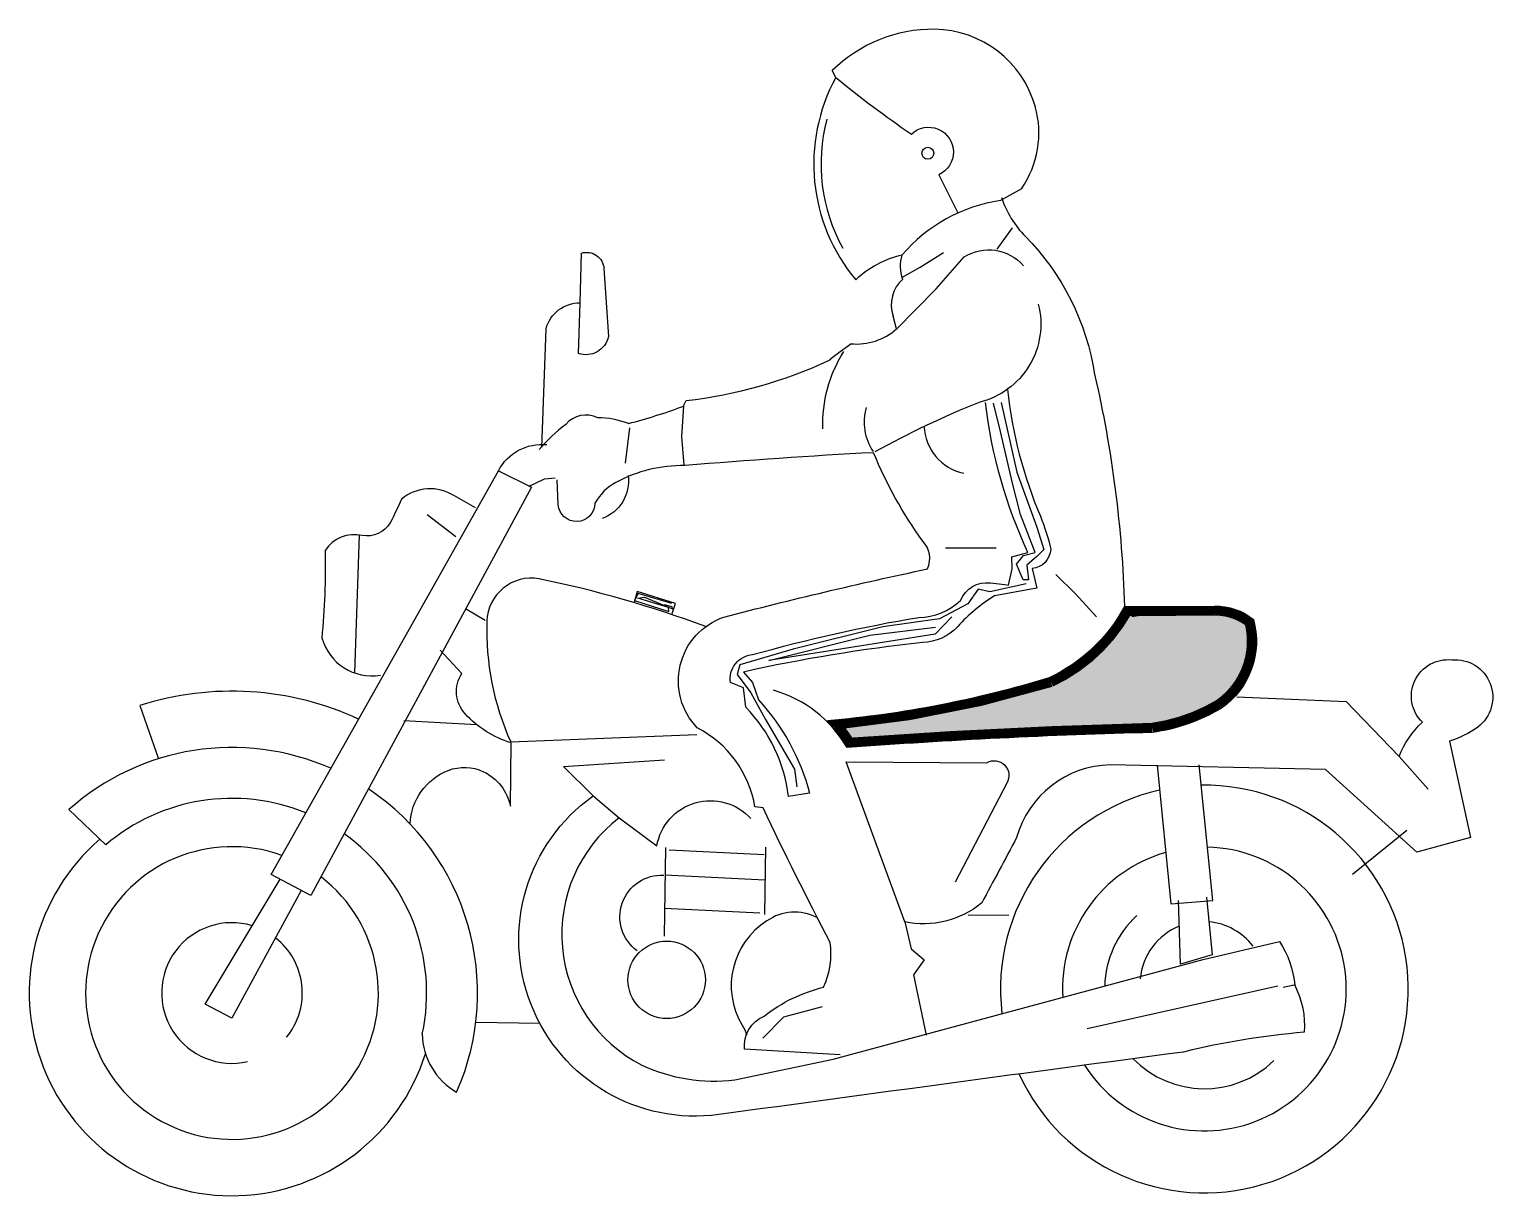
# Model space of a CAD drawing. Extents: x 0 to 1.91, y 0 to 1.52.
import ezdxf

# ---------------------------------------------------------------- set-up
doc = ezdxf.new("R2010")
doc.units = 0
doc.header["$MEASUREMENT"] = 0
doc.layers.get('0').update_dxf_attribs({"linetype": 'CONTINUOUS'})

msp = doc.modelspace()

# ---------------------------------------------------------------- linework, layer by layer
for p, q in [((1.0515, 1.4579), (1.0469, 1.467)), ((1.2935, 1.313), (1.2664, 1.2976)), ((1.1306, 1.1303), (1.1262, 1.147)), ((0.8523, 1.0292), (0.8563, 1.0367))]:
    msp.add_line(p, q)
for points in [[(1.0515, 1.4579, 0.02015), (1.15, 1.3842, -1.541633)], [(1.15, 1.3842, -1.182935), (1.1858, 1.3312, 1.33606)], [(1.2674, 1.3014, 0.112631), (1.2988, 1.2507, -0.156652), (1.389, 1.0711, -0.049004), (1.4279, 0.7682, -2.026759)], [(0.6683, 0.9754), (0.6738, 1.1304, -0.34109), (0.7181, 1.1642), (0.7201, 1.2291, -0.478483), (0.7493, 1.2088), (0.7551, 1.1201, -0.444005), (0.7161, 1.098), (0.7181, 1.1642)], [(1.1297, 1.1291), (1.1824, 1.1825), (1.219, 1.2241, -0.371532), (1.2961, 1.2126, -0.268431)], [(1.3155, 1.1625, -0.417616), (1.2385, 1.0344, 0.031675), (1.1024, 0.9697, -0.900763)], [(1.0345, 0.9998, -0.146733), (1.0618, 1.1006, -1.819513)], [(1.2752, 1.0512, 0.072702), (1.3182, 0.8859, -0.048487), (1.3317, 0.8429, -0.365974), (1.3076, 0.8176), (1.3134, 0.792), (1.2584, 0.7823, 0.068029), (1.2104, 0.7422, -0.204375), (1.1644, 0.7212, 0.028056), (0.931, 0.6828), (0.9428, 0.6691), (0.9506, 0.6464, -0.124209), (1.0172, 0.5248), (0.9897, 0.5206, 0.16579), (0.9342, 0.6368), (0.9312, 0.6621), (0.9142, 0.6691, -0.437714), (0.943, 0.7055, -0.026691), (1.1597, 0.7541, 0.192942), (1.2143, 0.7762, -0.339569), (1.253, 0.799), (1.2721, 0.797), (1.2765, 0.7962), (1.2814, 0.8172), (1.2811, 0.8331), (1.302, 0.8387, -0.079765), (1.2468, 1.0342, -2.733252)], [(1.0912, 1.0276, 0.222817), (1.1002, 0.9704, -19.314431)], [(1.1665, 1.0034, 0.345704), (1.2184, 0.9421, 0.881826)], [(0.6116, 0.9453, -0.302182), (0.6747, 0.9794, -48.091226)], [(1.0572, 0.1837), (0.9325, 0.1911, -0.331427), (0.9582, 0.2342, -0.10888), (1.0355, 0.2718, 0.14616), (1.044, 0.3303, -0.008735), (0.9566, 0.5057), (0.9461, 0.5069, 0.235953), (0.8709, 0.6101, -0.547431), (0.9054, 0.7544, -0.011604), (1.1712, 0.8173, 0.306597), (1.165, 0.8534, -0.059631), (1.1008, 0.9688, 0.008275), (0.8548, 0.952, 0.127854), (0.7648, 0.93, 0.144895), (0.7375, 0.9029, -0.966455), (0.6897, 0.9013), (0.6884, 0.9335)], [(0.7806, 0.9389, -0.35437), (0.7469, 0.8829, -0.149826)], [(0.5819, 0.8969), (0.5542, 0.9124, 0.32833), (0.4853, 0.9082, -0.007628), (0.4706, 0.8772, -0.304592), (0.4342, 0.8608, 0.319566), (0.3857, 0.8411, -0.029909), (0.3814, 0.7272, 0.380793), (0.4578, 0.6787, 2.856024)], [(0.882, 0.742, 0.038588), (0.6644, 0.8044, 0.454317), (0.5966, 0.7491, 0.11477), (0.6277, 0.5917), (0.8704, 0.6015)], [(1.4279, 0.7681), (1.5452, 0.7689, -0.173037), (1.5961, 0.7513, -0.317324), (1.5545, 0.6359, -0.101203), (1.4643, 0.604, 0.012269), (1.0663, 0.5843, 0.194541), (0.9703, 0.659, 4.743663)], [(1.4279, 0.7682, -0.161507), (1.3297, 0.6753, -0.052549), (1.0409, 0.6193, -0.787844)], [(0.4964, 0.4847, -0.296251), (0.5463, 0.5545, -0.206982), (0.5922, 0.5529, -0.237374), (0.6272, 0.5079), (0.6283, 0.5904, -0.132068), (0.5683, 0.6283, -0.344512), (0.564, 0.6809), (0.5359, 0.7112)], [(1.5745, 0.6504), (1.7171, 0.6442), (1.786, 0.5727, -0.118625), (1.8163, 0.6173, -0.713031), (1.8546, 0.6987, -0.755846), (1.8885, 0.611, -0.083159), (1.8518, 0.5927), (1.8791, 0.4672), (1.8092, 0.448), (1.6898, 0.5559), (1.4096, 0.5618, 0.330452), (1.2871, 0.4669, -0.0034), (1.2417, 0.3818, -0.230278), (1.1414, 0.3572), (1.1041, 0.459), (1.0652, 0.5656), (1.2484, 0.5646, -0.779616), (1.2743, 0.5379), (1.2072, 0.4087)], [(1.63, 0.3316, -0.124137), (1.6498, 0.2745, -0.137048), (1.6622, 0.2131, 0.039987), (1.5049, 0.1874, 0.000691), (0.8991, 0.1058, -0.784242), (0.7352, 0.5212), (0.769, 0.4928, 0.550408), (0.7985, 0.1704, 0.139289), (0.9198, 0.1509), (1.0482, 0.1782), (1.5304, 0.3079), (1.63, 0.3316)], [(0.769, 0.4928), (0.8182, 0.4561, -0.625762), (0.9407, 0.4917, -0.927477)], [(0.7927, 0.3193, -0.748082), (0.8273, 0.418, -0.158316)], [(1.0266, 0.3628, 0.280144), (0.9618, 0.3584, 0.40607), (0.9293, 0.2224, -0.037282), (0.9357, 0.2096, -1.73602)], [(1.4995, 0.3516, 0.280196), (1.4483, 0.2829, 4.204338)], [(1.5957, 0.3253, 0.208815), (1.538, 0.3572, 4.204338)], [(0.5124, 0.2108, 0.267909), (0.5572, 0.1352, -0.016963)]]:
    msp.add_lwpolyline(points, format="xyb")
for points in [[(1.1858, 1.3312), (1.2103, 1.2822)], [(1.2619, 1.234), (1.2819, 1.2619)], [(1.1375, 1.1971), (1.1616, 1.2109), (1.192, 1.2297)], [(1.2669, 1.0344), (1.2876, 0.9435), (1.3138, 0.8719), (1.3228, 0.8427), (1.3136, 0.8334), (1.3007, 0.8222), (1.3028, 0.803), (1.2958, 0.8029), (1.287, 0.8234), (1.2961, 0.8347), (1.3115, 0.8388), (1.2925, 0.8883), (1.2819, 0.929), (1.2664, 0.9965), (1.2573, 1.0334)], [(0.8529, 1.0295), (0.8502, 0.9897), (0.8535, 0.9527)], [(0.7826, 1.001), (0.7771, 0.9552)], [(0.6519, 0.925), (0.6719, 0.9348), (0.6856, 0.9361)], [(0.5189, 0.8883), (0.5562, 0.8595)], [(0.4303, 0.8616), (0.4239, 0.6818)], [(1.2607, 0.8441), (1.1947, 0.8442)], [(1.3916, 0.7547), (1.3642, 0.7846), (1.3383, 0.81)], [(0.838, 0.759), (0.8424, 0.7722), (0.7924, 0.788), (0.7886, 0.7737)], [(0.8376, 0.7722), (0.7939, 0.7852), (0.7892, 0.776), (0.8339, 0.7618), (0.8335, 0.7668), (0.7932, 0.7792), (0.802, 0.7805), (0.8384, 0.765), (0.838, 0.7678), (0.8281, 0.7703)], [(1.2998, 0.798), (1.2524, 0.7872), (1.2372, 0.7907), (1.2235, 0.7719), (1.1867, 0.7523), (1.1129, 0.7417), (0.996, 0.7126), (0.9264, 0.6924), (0.923, 0.6794), (0.9406, 0.6558), (0.9597, 0.621), (0.9975, 0.5562), (1.0008, 0.5332)], [(0.5686, 0.7656), (0.5944, 0.7504)], [(1.203, 0.7548), (1.1809, 0.732), (0.9641, 0.6977), (1.0961, 0.7309), (1.1817, 0.7415)], [(1.4899, 0.6921), (1.4899, 0.6921), (1.4899, 0.6921), (1.4899, 0.6921), (1.4899, 0.6921), (1.4899, 0.6921)], [(1.4899, 0.6921), (1.4899, 0.6921), (1.4899, 0.6921), (1.4899, 0.6921), (1.4899, 0.6921)], [(1.4899, 0.6921), (1.4899, 0.6921), (1.4899, 0.6921), (1.4899, 0.6921), (1.4899, 0.6921), (1.4899, 0.6921)], [(0.1441, 0.639), (0.1686, 0.5697)], [(0.5829, 0.614), (0.4884, 0.6191)], [(1.786, 0.5727), (1.8237, 0.5299)], [(0.7352, 0.5212), (0.6965, 0.5596), (0.8282, 0.5683)], [(1.4704, 0.5612), (1.4883, 0.3805), (1.5432, 0.3851), (1.5252, 0.5616)], [(0.0997, 0.4575), (0.0516, 0.5035)], [(1.7961, 0.4763), (1.7251, 0.4188)], [(0.8293, 0.4539), (0.8276, 0.3386)], [(0.9582, 0.4445), (0.8341, 0.4506)], [(0.96, 0.4544), (0.9585, 0.3668)], [(0.3544, 0.398), (0.2642, 0.2313), (0.2293, 0.2496), (0.3272, 0.4127)], [(0.9592, 0.4114), (0.8288, 0.4178)], [(1.535, 0.3894), (1.542, 0.314), (1.5009, 0.3018), (1.4985, 0.385)], [(0.9524, 0.3682), (0.8283, 0.3743)], [(1.2242, 0.3661), (1.2771, 0.3656)], [(1.1414, 0.3572), (1.1499, 0.3217), (1.1668, 0.3076), (1.1527, 0.2878), (1.1692, 0.2094)], [(1.6278, 0.2734), (1.3794, 0.2177)], [(1.6491, 0.2745), (1.6347, 0.2716)], [(0.9563, 0.2053), (0.9837, 0.2331), (1.034, 0.2467)], [(0.6658, 0.2244), (0.582, 0.2257)]]:
    msp.add_lwpolyline(points)
msp.add_lwpolyline([(0.6548, 0.9237), (0.3673, 0.3916), (0.3153, 0.4189), (0.6116, 0.9453)], close=True)
at = {"const_width": 0.0125}
for points in [[(1.4488, 0.762), (1.5452, 0.7627, -0.165995), (1.5906, 0.7477, -0.311128), (1.5511, 0.6411, -0.100585), (1.4638, 0.6103, 0.012139), (1.0697, 0.5909, 0.042831), (1.0526, 0.6141, 0.05063), (1.332, 0.6695, 0.157596), (1.4316, 0.7619)], [(1.4316, 0.7619), (1.4383, 0.762, -0.165995)]]:
    msp.add_lwpolyline(points, format="xyb", dxfattribs=at)
for centre, radius in [((1.1715, 1.3592), 0.00776), ((0.831, 0.2815), 0.0505)]:
    msp.add_circle(centre, radius)
for centre, radius, start, end in [((1.1784, 1.3337), 0.1872, 89.412, 134.6073), ((1.1789, 1.383), 0.1378, 15.5388, 89.412), ((1.2588, 1.3452), 0.236, 151.468, 219.7899), ((1.1888, 1.3858), 0.1275, 325.1714, 15.5388), ((1.2588, 1.3452), 0.2266, 165.0998, 208.9872), ((1.2979, 1.0888), 0.2112, 98.5989, 139.3419), ((1.1694, 1.0946), 0.1356, 103.5172, 132.6997), ((1.1831, 1.2121), 0.0476, 162.5382, 200.892), ((1.1689, 1.1616), 0.0451, 132.0294, 198.9103), ((1.079, 1.1877), 0.0772, 264.4961, 312.0053), ((1.3459, 0.7204), 0.4772, 125.0886, 129.3363), ((0.7854, 1.6464), 0.6138, 276.6301, 294.8605), ((0.7258, 0.9837), 0.0342, 63.3864, 140.1916), ((0.7405, 0.9013), 0.113, 68.9626, 89.7015), ((0.5892, 1.7411), 0.759, 284.6428, 290.2798), ((0.8134, 0.8511), 0.192, 126.4119, 140.6338), ((0.2643, 0.2643), 0.3935, 65.1985, 107.7863), ((0.2643, 0.2643), 0.3201, 66.2484, 131.6392), ((1.532, 0.2695), 0.2658, 204.6335, 90.8789), ((0.2643, 0.2643), 0.2538, 67.7214, 130.4398), ((0.2643, 0.2643), 0.3201, 336.209, 56.2199), ((1.532, 0.2695), 0.2658, 102.6831, 186.9429), ((0.2643, 0.2643), 0.2643, 130.6705, 342.5893), ((0.2643, 0.2643), 0.2538, 347.837, 54.8029), ((0.2643, 0.2643), 0.1908, 70.079, 52.5357), ((1.532, 0.2695), 0.185, 105.7835, 183.3583), ((1.532, 0.2695), 0.185, 212.47, 88.7189), ((1.532, 0.2695), 0.13, 132.616, 178.2849), ((0.2643, 0.2643), 0.0917, 73.2151, 282.8351), ((0.2643, 0.2643), 0.0917, 320.9777, 51.7594), ((1.532, 0.2695), 0.13, 224.3567, 314.0762)]:
    msp.add_arc(centre, radius, start, end)
for points in [[(1.5445, 0.7633), (1.5938, 0.7458), (1.4259, 0.762), (1.5881, 0.6871)], [(1.4317, 0.7682), (1.4279, 0.7681), (1.432, 0.7616), (1.426, 0.7648)], [(1.4492, 0.7683), (1.4382, 0.7681), (1.45, 0.7563), (1.4371, 0.7543)], [(1.4259, 0.762), (1.5881, 0.6871), (1.4027, 0.7227), (1.5473, 0.6409)], [(1.5944, 0.7523), (1.596, 0.7513), (1.5894, 0.747), (1.597, 0.7493)], [(1.4027, 0.7227), (1.5473, 0.6409), (1.373, 0.6927), (1.4852, 0.6128)], [(1.373, 0.6927), (1.4852, 0.6128), (1.3406, 0.6719), (1.4072, 0.6078)], [(1.3406, 0.6719), (1.4072, 0.6078), (1.3033, 0.6633), (1.3294, 0.6081)], [(1.3033, 0.6633), (1.3294, 0.6081), (1.1776, 0.629), (1.1767, 0.6026)], [(1.0518, 0.6203), (1.0392, 0.6189), (1.0541, 0.614), (1.0477, 0.6105)], [(1.1776, 0.629), (1.1767, 0.6026), (1.0599, 0.611), (1.0653, 0.5927)], [(1.0693, 0.5913), (1.0706, 0.5847), (1.064, 0.5878), (1.0663, 0.5846)]]:
    msp.add_solid(points)

doc.saveas('drawing.dxf')
